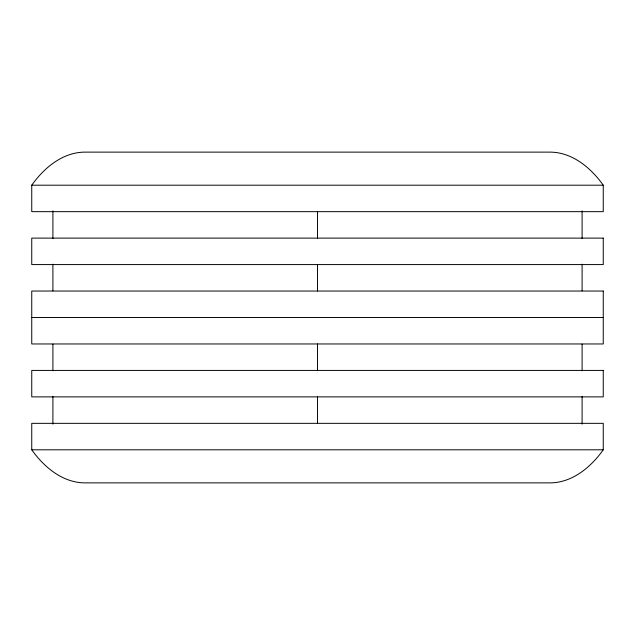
<?xml version="1.0" encoding="UTF-8"?>
<svg xmlns="http://www.w3.org/2000/svg" width="635" height="635" viewBox="0 0 635 635"><rect width="100%" height="100%" fill="white"/><g stroke="black" fill="none" stroke-linecap="round" stroke-linejoin="round"><path stroke-width="0.95" d="M31.75 185.198C44.188 167.672 63.095 151.86 85.677 152.122L549.323 152.122C571.905 151.86 590.812 167.672 603.25 185.198L603.25 211.661L31.75 211.661L31.75 185.198L603.25 185.198M603.25 449.802C590.812 467.328 571.905 483.14 549.323 482.878L85.677 482.878C63.095 483.14 44.188 467.328 31.75 449.802L31.75 423.339L603.25 423.339L603.25 449.802L31.75 449.802M31.75 317.5L603.25 317.5M582.097 210.868L582.097 238.514M582.097 264.184L582.097 290.846M582.097 344.154L582.097 370.816M582.097 396.486L582.097 424.132M317.5 211.661L317.5 238.117M317.5 264.581L317.5 291.036M317.5 343.964L317.5 370.419M317.5 396.883L317.5 423.339M52.903 210.868L52.903 238.514M52.903 264.184L52.903 290.846M52.903 344.154L52.903 370.816M52.903 396.486L52.903 424.132M603.25 238.117L31.75 238.117L31.75 264.581L603.25 264.581L603.25 238.117M603.25 291.036L31.75 291.036L31.75 343.964L603.25 343.964L603.25 291.036M603.25 370.419L31.75 370.419L31.75 396.883L603.25 396.883L603.25 370.419"/></g></svg>
